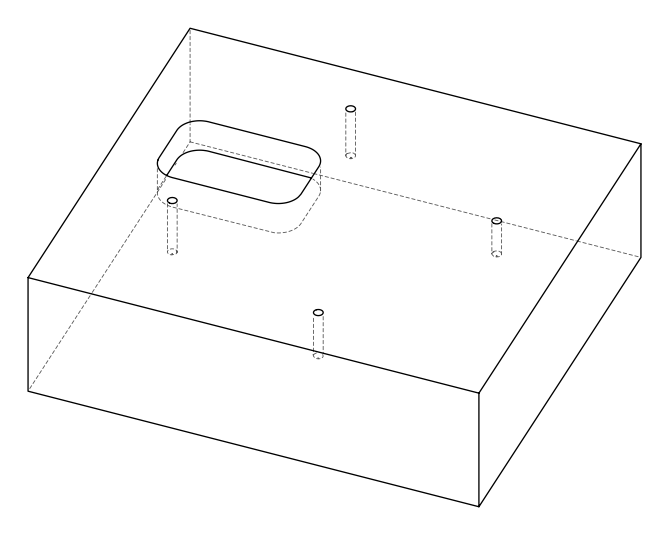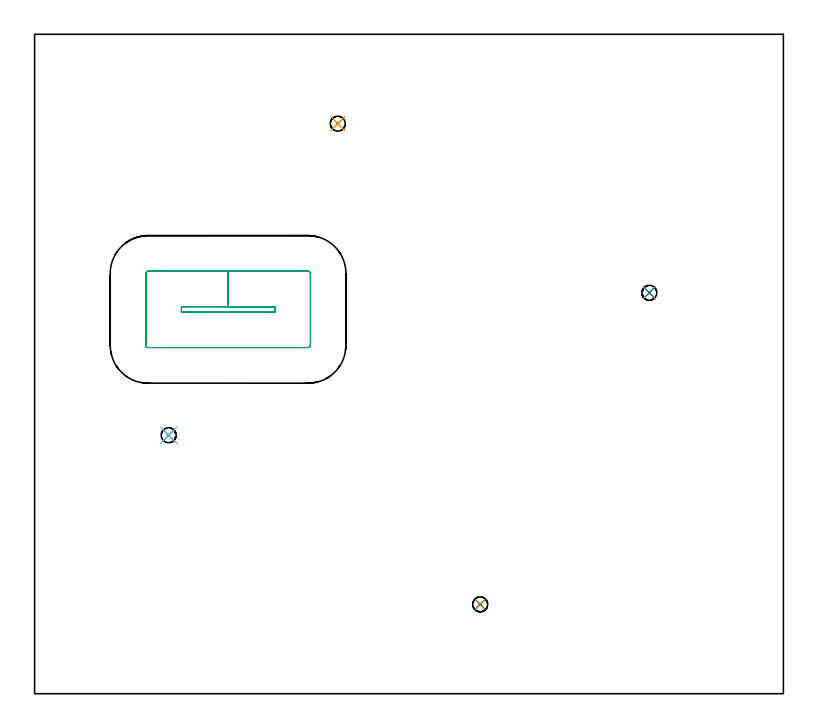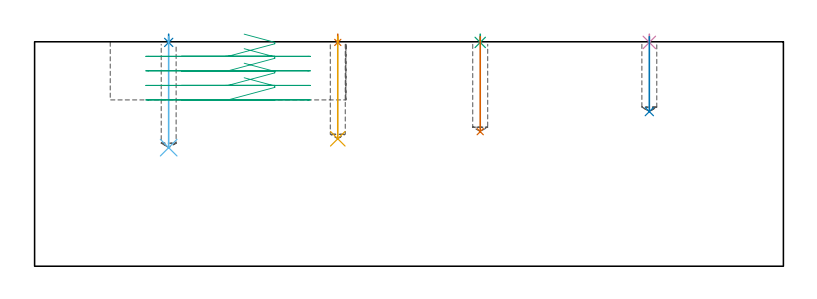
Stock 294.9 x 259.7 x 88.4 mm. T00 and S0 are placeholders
(PLAN: 9 operations, 2 tool changes, 3.5 min)
(1 SPOT_DRILL | STEP1POCKET | NXT0321_9005460120000 | 0.03 min | 0 mm3)
(2 SPOT_DRILL_1 | STEP1POCKET_1 | NXT0321_9005460120000 | 0.03 min | 0 mm3)
(3 SPOT_DRILL_2 | STEP1POCKET_2 | NXT0321_9005460120000 | 0.03 min | 0 mm3)
(4 SPOT_DRILL_3 | STEP1POCKET_3 | NXT0321_9005460120000 | 0.03 min | 0 mm3)
(5 DRILL_BLIND_HOLE_INTO_CENTER | STEP1POCKET | UGT0301_182 | 0.16 min | 1004 mm3)
(6 DRILL_BLIND_HOLE_INTO_CENTER_1 | STEP1POCKET_1 | UGT0301_182 | 0.18 min | 1099 mm3)
(7 DRILL_BLIND_HOLE_INTO_CENTER_2 | STEP1POCKET_2 | UGT0301_182 | 0.15 min | 928 mm3)
(8 DRILL_BLIND_HOLE_INTO_CENTER_3 | STEP1POCKET_3 | UGT0301_182 | 0.12 min | 714 mm3)
(9 MILL_RECTANGULAR_POCKET | POCKET_RECTANGULAR_STRAIGHT | UGT0201_006 | Follow Part, ap 7, ae 75% | 2.8 min | 119132 mm3)
(TOOL NXT0321_9005460120000 | NC Spot Drill, 142deg, 12mm, Carbide, Uncoated | D12 PA142 FL30 Z2)
(TOOL UGT0301_182 | Twist Drill 5.9 mm | D5.9 PA118 FL55 Z2)
(TOOL UGT0201_006 | End Mill 28 mm | D28 FL25 Z2)
(OP 1 SPOT_DRILL)
G17 G21 G94 G90
T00 M6
G54
G17 G0 G90 X119.4 Y224.5 S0 M3
G43 Z98.4 H0
G94 G81 G98 Z88.146 F250. R91.4
G80
M5
M2
(OP 2 SPOT_DRILL_1)
G17 G21 G94 G90
T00 M6
G54
G17 G0 G90 X52.8 Y101.8 S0 M3
G43 Z98.4 H0
G94 G81 G98 Z88.146 F250. R91.4
G80
M5
M2
(OP 3 SPOT_DRILL_2)
G17 G21 G94 G90
T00 M6
G54
G17 G0 G90 X175.5 Y35.2 S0 M3
G43 Z98.4 H0
G94 G81 G98 Z88.146 F250. R91.4
G80
M5
M2
(OP 4 SPOT_DRILL_3)
G17 G21 G94 G90
T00 M6
G54
G17 G0 G90 X242.1 Y157.9 S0 M3
G43 Z98.4 H0
G94 G81 G98 Z88.146 F250. R91.4
G80
M5
M2
(OP 5 DRILL_BLIND_HOLE_INTO_CENTER)
G17 G21 G94 G90
T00 M6
G54
G17 G0 G90 X119.4 Y224.5 S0 M3
G43 Z98.4 H0
G94 G81 G98 Z50.2 F250. R90.4
G80
M5
M2
(OP 6 DRILL_BLIND_HOLE_INTO_CENTER_1)
G17 G21 G94 G90
T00 M6
G54
G17 G0 G90 X52.8 Y101.8 S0 M3
G43 Z98.4 H0
G94 G81 G98 Z46.7 F250. R90.4
G80
M5
M2
(OP 7 DRILL_BLIND_HOLE_INTO_CENTER_2)
G17 G21 G94 G90
T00 M6
G54
G17 G0 G90 X175.5 Y35.2 S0 M3
G43 Z98.4 H0
G94 G81 G98 Z53. F250. R90.4
G80
M5
M2
(OP 8 DRILL_BLIND_HOLE_INTO_CENTER_3)
G17 G21 G94 G90
T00 M6
G54
G17 G0 G90 X242.1 Y157.9 S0 M3
G43 Z98.4 H0
G94 G81 G98 Z60.9 F250. R90.4
G80
M5
M2
(OP 9 MILL_RECTANGULAR_POCKET)
G17 G21 G94 G90
T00 M6
G54
G17 G0 G90 X82.538 Y150.3 S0 M3
G43 Z98.4 H0
Z91.4
G94 G1 X94.6 Z88.168 F250.
Y152.4 Z87.605
X76.2 Z82.675
X57.8 F500.
Y150.3
X94.6
Y152.4
X76.2
Y166.4
X44.7
G3 X43.8 Y165.5 R0.9
G1 Y137.2
G3 X44.7 Y136.3 R0.9
G1 X107.7
G3 X108.6 Y137.2 R0.9
G1 Y165.5
G3 X107.7 Y166.4 R0.9
G1 X76.2
X75.2
G0 X82.538 Y150.3 Z85.675
G1 X94.6 Z82.443 F250.
Y152.4 Z81.88
X76.2 Z76.95
X57.8 F500.
Y150.3
X94.6
Y152.4
X76.2
Y166.4
X44.7
G3 X43.8 Y165.5 R0.9
G1 Y137.2
G3 X44.7 Y136.3 R0.9
G1 X107.7
G3 X108.6 Y137.2 R0.9
G1 Y165.5
G3 X107.7 Y166.4 R0.9
G1 X76.2
X75.2
G0 X82.538 Y150.3 Z79.95
G1 X94.6 Z76.718 F250.
Y152.4 Z76.155
X76.2 Z71.225
X57.8 F500.
Y150.3
X94.6
Y152.4
X76.2
Y166.4
X44.7
G3 X43.8 Y165.5 R0.9
G1 Y137.2
G3 X44.7 Y136.3 R0.9
G1 X107.7
G3 X108.6 Y137.2 R0.9
G1 Y165.5
G3 X107.7 Y166.4 R0.9
G1 X76.2
X75.2
G0 X82.538 Y150.3 Z74.225
G1 X94.6 Z70.993 F250.
Y152.4 Z70.43
X76.2 Z65.5
X57.8 F500.
Y150.3
X94.6
Y152.4
X76.2
Y166.4
X44.7
G3 X43.8 Y165.5 R0.9
G1 Y137.2
G3 X44.7 Y136.3 R0.9
G1 X107.7
G3 X108.6 Y137.2 R0.9
G1 Y165.5
G3 X107.7 Y166.4 R0.9
G1 X76.2
X75.2
G0 Z98.4
M5
M2
